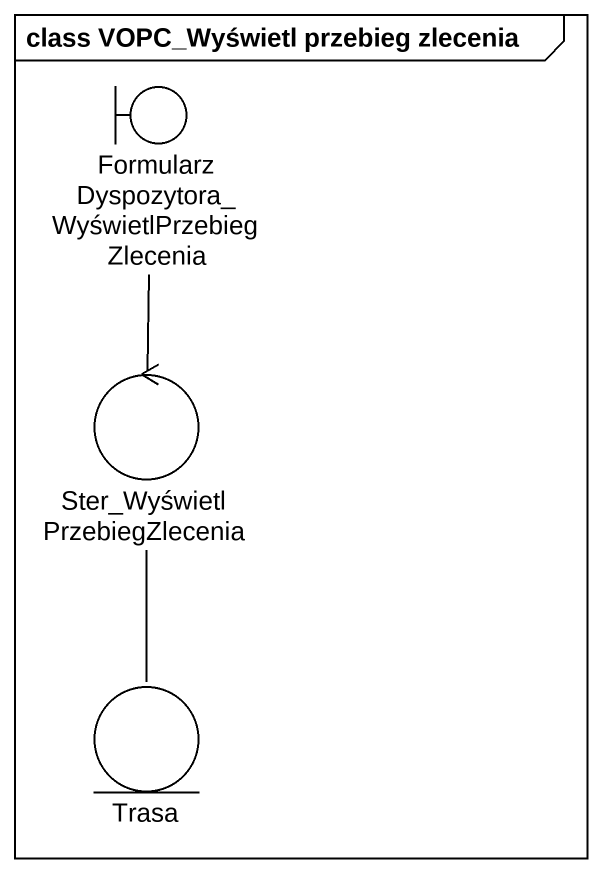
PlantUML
@startuml
mainframe class VOPC_Wyświetl przebieg zlecenia
boundary "FormularzDyspozytora_WyświetlPrzebiegZlecenia" as FormularzDyspozytora
control "Ster_WyświetlPrzebiegZlecenia" as Ster_WyświetlPrzebiegZleceni
entity Trasa
FormularzDyspozytora -- Ster_WyświetlPrzebiegZleceni
Ster_WyświetlPrzebiegZleceni -- Trasa
@enduml
